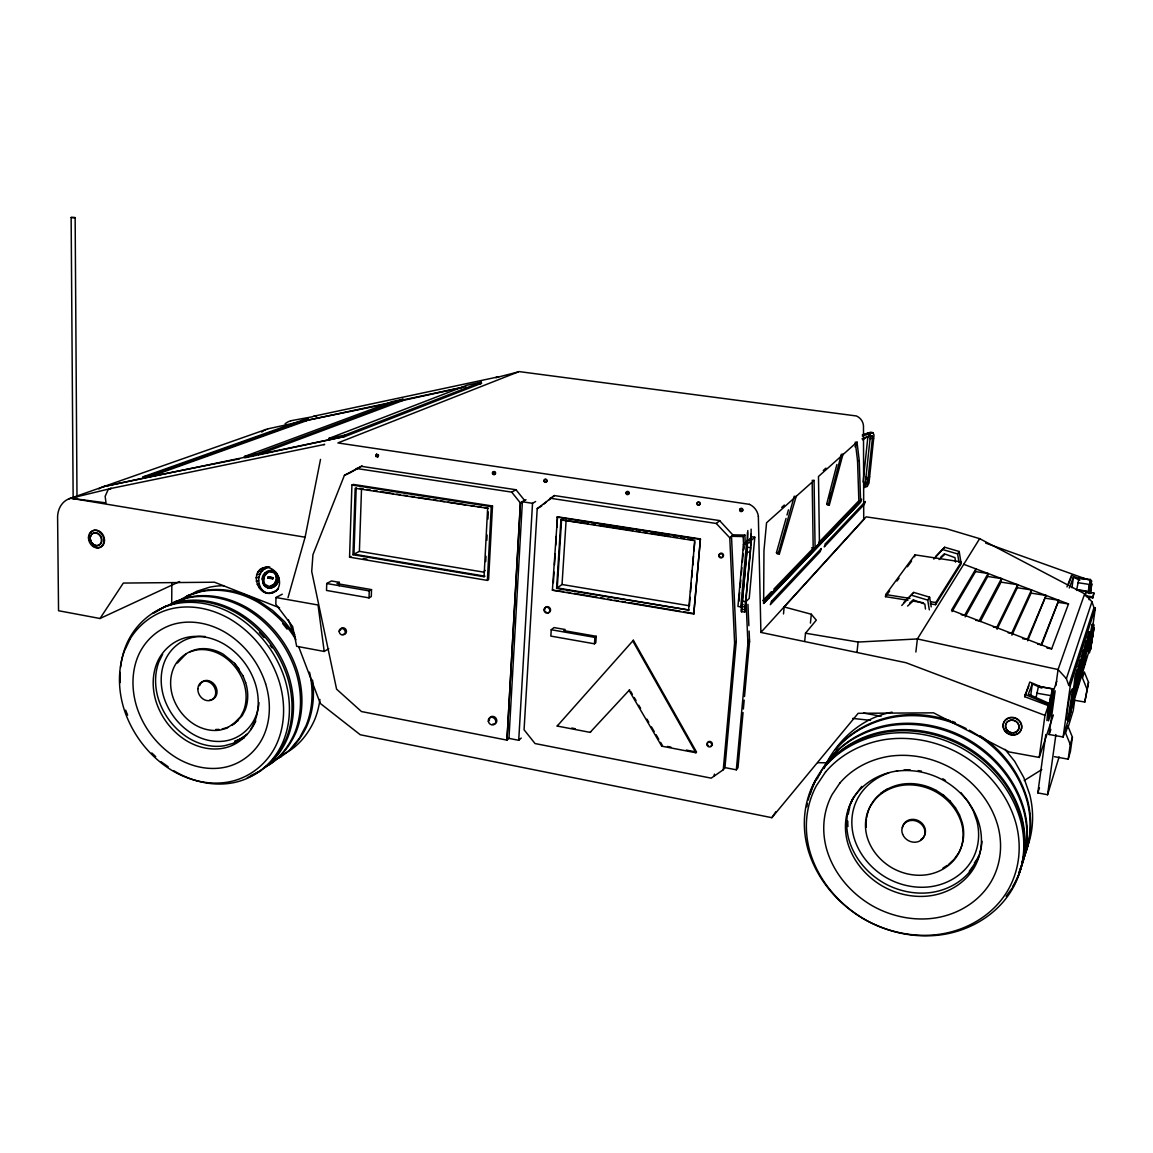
<?xml version="1.0" encoding="UTF-8"?>
<svg xmlns="http://www.w3.org/2000/svg" width="1153" height="1153" viewBox="0 0 1153 1153"><rect width="100%" height="100%" fill="white"/><g stroke="black" fill="none" stroke-linecap="round" stroke-linejoin="round"><path stroke-width="1.5" d="M262.178 578.965L263.749 585.205L267.813 587.756L267.006 587.526C273.333 590.033 279.646 583.346 278.723 577.12L277.916 576.889C276.922 566.728 262.135 569.928 262.178 578.965L262.999 579.21L263.533 576.947L262.711 576.702M750.747 545.989L750.805 534.271M744.852 608.986L751.079 542.832L751.122 529.126M750.329 551.134L750.315 552.186L746.899 552.013L746.913 550.975M763.646 602.025L763.963 550.543L766.558 522.756L814.061 480.426L815.099 548.367L763.646 602.025L763.517 603.408L860.585 502.016L861.608 499.177L764.886 600.021L763.675 603.466L860.585 502.016M171.711 603.091L171.84 583.605M745.861 600.353L745.847 601.563L742.46 601.405L742.474 600.165M747.49 532.427L747.202 547.776L741.739 607.934M747.317 547.358L750.747 547.545L745.126 609.577L744.809 611.955L741.437 611.767L747.317 547.358L747.793 530.539M744.809 611.955L744.91 605.584M741.437 611.767L741.566 605.267M282.298 594.184L275.985 597.513L275.826 604.273L292.66 626.569L296.667 646.3L324.209 651.459L328.735 648.692M339.342 582.351L331.43 580.968L326.731 583.504L326.515 590.437L369.018 597.888L371.28 596.577L371.525 589.615L337.022 583.62L339.342 582.351L339.241 585.796M349.561 557.173L351.924 485.053L353.337 484.419L492.504 505.994L488.598 579.613L487.373 580.406L349.561 557.173L350.973 556.438M356.176 487.834L353.971 554.189L484.937 576.183L484.058 576.745L352.962 554.708L355.167 488.281L488.497 508.415L484.966 507.868M352.962 554.708L359.39 551.35L361.523 488.93M369.018 597.888L369.263 590.927L371.525 589.615M1092.266 626.194L1092.208 624.292L1089.297 638.301L1088.057 651.776M484.058 576.745L487.604 508.905M485.701 561.569L485.989 556.25M486.825 540.31L487.099 534.992M487.935 519.052L488.31 511.961M487.373 580.406L491.264 506.671L492.504 505.994M356.306 468.464L511.701 492.115L520.349 502.924L506.96 740.125L361.451 711.545L336.59 689.177L311.714 571.456L312.939 554.708L344.43 475.295L362.143 465.956M523.231 501.281L520.479 502.939L506.96 740.125L508.949 738.381L522.381 501.771L532.527 503.313L535.612 501.526M508.949 738.381L518.72 740.298L532.527 503.313M554.478 495.588L537.212 508.646L524.067 729.777L535.021 743.541L711.214 778.145L723.262 769.772L724.949 767.61L736.291 641.255L731.506 536.318L743.195 536.549L744.881 535.078L745.27 543.957M552.388 590.177L557.49 516.775L700.419 538.955L693.76 613.987L552.388 590.177L563.529 591.575M553.382 582.669L554.045 571.989M554.492 564.855L555.155 554.175M555.717 545.268L556.265 536.361M556.827 527.454L557.49 516.775M551.235 629.74L550.846 636.096L594.472 643.806L595.813 642.682L596.245 636.297L563.774 630.605L565.157 629.524L554.045 627.578L551.235 629.74L594.919 637.407L596.245 636.297M561.583 519.455L557.259 587.944L689.062 610.067L556.611 588.405L560.934 519.859L588.232 523.592M556.611 588.405L562.03 584.499L566.137 520.017M594.472 643.806L594.919 637.407M688.528 610.557L694.827 540.18M689.422 605.642L690.114 597.34M690.561 591.979L691.296 583.058M691.728 577.696L692.319 570.548M692.766 565.186L693.501 556.25M693.947 550.889L694.683 541.968M693.76 613.987L700.419 538.955M714.197 776.315L714.399 774.124M723.262 769.772L734.605 643.057L729.777 537.802L716.287 523.476L550.039 498.197M747.13 541.103L743.498 544.36L737.949 606.435L740.774 606.91L743.195 604.475M738.914 601.232L739.693 592.411M740.168 587.122L740.803 580.06M741.278 574.77L741.912 567.708M742.388 562.419L743.181 553.584M743.498 550.067L743.815 546.536M740.774 606.91L746.366 544.793L743.498 544.36M747.36 543.654L747.692 540.094L751.079 540.613L750.762 544.187M741.465 610.283L741.754 607.054M749.565 538.941L751.987 536.779L754.797 537.212L749.219 598.393L745.602 602.039M724.949 767.61L736.335 769.815L747.922 643.259L746.034 600.713M743.051 712.554L737.992 767.667L736.335 769.815M743.368 709.009L744.189 700.116M744.507 696.556L749.565 641.457L749.104 631.037M783.492 613.944L784.17 606.939L866.162 516.861L945.907 528.578L979.661 538.667L1084.67 593.824L1091.949 601.765L1094.01 607.674L1068.773 685.401L1070.301 685.66L1095.35 607.876L1094.01 607.674M1048.884 707.365L1049.071 712.813L1050.714 705.91M1035.927 698.17L1038.478 686.338L1053.035 688.946L1050.974 704.267M1093.13 630.965L1093.303 629.163M804.679 641.385L805.5 633.199L816.31 620.141L811.323 614.246L784.17 606.939M810.429 623.081L811.323 614.246M863.093 482.084L867.849 437.117M869.794 436.367L870.097 433.571L867.431 433.225M863.611 483.957L865.442 481.94L870.356 436.151L869.895 435.142L868.512 435.575L870.962 435.993M862.372 434.796L870.746 432.188L872.98 432.678L874.017 435.085L868.973 483.078L867.258 486.393L863.856 487.633L864.188 485.082L866.84 484.13L867.647 482.473L872.59 436.641L869.895 435.142M857.025 651.964L858.091 642.048L917.384 638.949L1058.065 669.533L1066.381 678.656L1068.773 685.401M1072.621 697.752L1075.014 676.624L1077.219 669.749L1071.627 706.097L1072.304 701.874M907.93 600.266L885.504 596.678L885.735 594.559L914.949 554.852L961.357 561.915L961.126 563.889L935.544 604.691L930.37 603.855M914.718 556.813L914.949 554.852M915.871 652.007L917.384 638.949L979.661 538.667M935.544 604.691L935.804 602.558L961.357 561.915M1093.231 631.556L1093.75 624.537L1090.839 638.546M952.047 611.566L975.568 571.585L975.899 568.89L951.499 610.196L1051.651 648.822L1068.5 603.956L963.749 564.293M965.133 616.898L987.703 576.457L988.078 573.502L975.568 571.585M1072.881 697.882C1076.787 660.035 1063.138 746.654 1070.243 713.793M980.338 621.539L1001.035 582.135L1001.481 578.575L987.703 576.457M997.042 629.279L1017.292 587.742L1017.695 584.715L1001.035 582.135M1011.916 635.188L1031.085 593.118L1031.503 589.947L1017.292 587.742M1046.924 720.596L1048.336 705.622L1024.657 696.686L1029.788 682.043L1042.874 687.606M1030.768 695.216L1032.281 683.916L1041.563 688.053M1027.654 640.809L1046.059 595.452L1031.085 593.118M1041.49 645.392L1058.785 600.281L1045.685 598.234M298.627 646.574L320.332 703.474L360.255 734.749L771.861 817.693L858.163 713.303L933.57 712.842L1009.149 751.943L1039.213 757.435L1044.949 715.393L1048.336 705.622M1059.088 756.93L1047.573 794.734L1037.815 792.904L1045.8 734.533M1050.369 703.95L1048.452 720.856L1050.758 714.01L1054.332 692.477L1049.014 717.613L1050.369 703.95L1028.346 694.12L1032.281 683.916M1049.389 708.418L1050.282 708.576L1051.594 703.416L1050.714 703.272L1049.677 706.256L1050.57 706.414M1051.594 703.416L1050.282 708.576M1089.426 649.716L1063.138 736.998L1049.129 734.504L1055.139 690.791M1055.86 685.559L1058.065 669.533L1084.67 593.824M1071.959 587.742L1073.385 577.322L1079.914 580.118M1047.573 794.734L1055.903 734.519M1090.594 641.126L1089.787 649.543L1090.666 646.473M1092.467 635.952L1092.842 633.285M1063.138 736.998L1070.301 685.66M1089.527 593.391L1089.037 591.547L1088.403 593.406M1074.697 700.145L1073.241 710.522L1067.995 727.716M1090.046 591.691L1091.56 580.997L985.671 543.092M1090.306 592.354L1091.79 583.721L1090.421 593.435M1054.433 756.671L1068.197 759.164L1070.258 744.521L1072.405 737.199L1067.822 725.914L1065.631 733.121L1070.258 744.521M1072.405 737.199L1070.373 751.698L1068.197 759.164M1081.99 672.617L1086.501 640.664L1084.512 646.876L1079.972 679.16L1081.99 672.617L1079.496 672.199M1086.875 596.894L1092.871 597.816L1093.866 592.959L1086.025 591.748L1085.117 595.697L1093.001 596.923M1092.885 625.315L1095.35 607.876M1074.351 700.231L1084.786 702.033L1088.518 682.345L1084.324 671.968L1082.48 678.022L1086.717 688.5M1088.518 682.345L1084.786 702.033M1049.561 703.373L1052.372 688.716M1092.41 637.306L1092.77 634.914M1076.599 590.437L1079.035 577.783L1090.522 579.527L1089.167 592.455M1088.129 592.21L1089.398 584.441L1077.868 582.683M1049.331 703.906L1050.714 695.59L1036.763 693.184M277.628 589.039L278.507 588.664C262.163 604.965 249.264 573.589 268.101 567.305C248.313 566.166 256.052 598.681 273.016 592.7C286.881 586.603 276.345 563.125 262.538 568.155M1091.041 645.464L1091.646 642.106M1091.098 644.239L1091.574 641.63M1070.474 712.568L1070.935 710.118M1070.315 711.934L1070.82 709.369M288.005 597.658L305.098 537.212L320.52 459.384M271.171 586.185L274.126 584.124L276.129 580.752L276.461 576.904L275.207 573.69L276.72 578.878L274.328 584.182L269.413 586.488L264.671 584.384L265.954 585.522M264.873 584.441L263.23 581.112L264.383 575.477L268.721 571.917L273.924 572.551L272.367 571.874M263.749 582.885L263.763 577.336L267.049 572.695M1089.066 599.69L1089.744 596.562M1090.479 648.361C1087.077 665.353 1091.531 629.61 1093.361 627.981M1090.522 579.527L1088.273 591.965L1089.96 587.093L1090.421 580.218M1085.247 594.804L1086.112 591.057L1076.311 589.543M269.816 588.088L269.009 587.857C274.486 587.785 278.55 582.135 277.916 576.889M836.891 464.486L826.759 503.818L827.465 505.072L829.31 505.043L828.618 503.789L841.344 454.181M1092.871 597.816L1093.866 592.959M267.741 577.941L268.044 576.774L272.612 577.653L272.713 578.936L267.741 577.941L268.447 576.904L273.016 577.783M272.612 577.653L272.713 578.936M1069.869 714.01L1069.22 716.128L1072.838 692.78M829.31 505.043L843.16 453.576M829.31 498.211L830.708 493.066M786.058 518.418L776.459 552.633L777.324 553.944L779.37 553.93L778.506 552.618L794.273 496.15M787.009 515.002L788.45 509.871M1050.441 702.725L1052.012 697.234L1052.242 689.58M779.37 553.93L796.377 495.732M1037.815 792.904L1039.444 787.758M1049.129 734.504L1050.815 729.402M1066.381 678.656L1091.949 601.765M1039.213 757.435L1053.381 715.004M1089.138 593.521L1089.772 591.662M1052.718 693.011L1056.782 681.293M1090.45 584.196L1091.56 580.997M768.907 598.003L770.103 594.588M1069.278 588.001L1073.385 577.322M1066.972 586.92L1071.468 575.419L1079.28 578.619L1079.035 577.783M1024.657 696.686L1028.88 685.848M1068.644 583.908L1071.209 577.307M1058.785 600.281L1041.145 644.772L1037.599 644.181M1046.059 595.452L1027.366 639.454L1022.509 638.661M854.978 446.802L857.01 442.089L859.273 460.739L860.57 500.834L816.18 547.228M1031.503 589.947L1011.628 633.386L1008.212 632.824M162.616 654.212L158.768 662.182A57.549 47.489 58.9 0 0 158.581 699.597C163.812 715.566 174.651 729.575 189.034 738.324A60.85 50.242 58.9 0 0 224.532 745.717L232.877 743.426L240.473 739.52L247.088 734.101M1017.695 584.715L996.668 627.621L993.396 627.088M250.532 729.907L254.626 721.965A57.852 47.72 58.8 0 0 255.361 683.801C250.086 667.342 238.873 652.901 223.97 644.051A61.08 50.357 58.8 0 0 187.78 637.205C173.411 640.059 161.42 650.782 156.39 664.459A57.809 47.648 58.9 0 0 156.203 702.018C161.463 718.045 172.359 732.112 186.8 740.918A61.123 50.415 58.9 0 0 222.443 748.369C237.489 745.89 249.697 734.634 255.793 721M1001.481 578.575L979.156 620.862L975.842 620.328M988.078 573.502L964.657 615.27L961.285 614.722M929.332 609.865L927.718 600.093L929.606 597.168L913.752 592.426L903.779 602.572M958.965 562.304L957.624 553.916L959.195 551.48L944.653 547.243L935.472 556.64M305.098 537.212L70.751 498.226L106.004 502.881L105.154 496.266L108.065 489.823A14.441 8.763 76.8 0 1 111.308 488.396L70.751 498.226A24.53 19.961 65.2 0 0 57.592 516.53L58.544 610.73L100.008 618.498L123.313 583.072L214.458 582.207L279.574 607.79M771.861 817.693L775.854 811.712M901.761 605.498L913.752 592.426M933.786 559.09L944.653 547.243M974.357 862.948L977.47 858.639A66.586 59.307 29.5 0 0 979.156 855.526M969.284 871.236L975.553 862.603M885.504 596.678L889.669 590.985M896.976 581.011L899.066 578.172M907.411 566.772L911.591 561.079M1006.137 896.285L1012.334 887.925M177.447 663.004L185.936 654.01M270.422 762.839L279.314 751.972L286.016 739.203A93.09 76.847 58.8 0 0 287.515 677.503C279.026 650.796 260.823 627.376 236.61 613.122A98.264 81.027 58.7 0 0 178.081 602.428L164.72 606.651L152.7 613.468M290.614 748.946L299.391 738.251L306.021 725.698A91.217 75.781 58.8 0 0 309.523 672.127M376.498 454.441L376.238 456.098L377.982 456.876M377.766 456.905L378.04 455.248L376.599 454.383M695.908 752.75L696.513 752.044L633.372 640.261L632.709 640.852L695.908 752.75L661.764 746.178L629.019 690.373M590.797 731.708L590.105 732.371L557.187 726.044L633.372 640.261M661.764 746.178L662.384 745.472L660.568 742.373M1044.949 715.393L905.912 662.701L760.894 632.42L863.727 519.455L863.482 425.601A11.53 11.199 42.9 0 0 856.448 415.974L519.066 371.583L337.887 442.939L749.493 504.351M747.85 641.717L749.493 639.915M747.922 643.259L749.565 641.457M590.105 732.371L629.682 689.725M734.605 643.057L736.291 641.255M818.789 542.486L858.855 500.777L857.544 460.696L855.267 442.046M762.796 600.641L771.4 591.705M773.85 589.14L813.196 548.295L812.173 482.156M836.084 748.787C851.217 730.858 872.965 719.631 895.967 715.84A111.582 99.562 29.4 0 1 950.346 720.755M835.392 749.868C850.539 731.91 872.331 720.668 895.362 716.892A111.755 99.706 29.4 0 1 966.156 728.566M829.641 758.861C844.962 740.702 867.013 729.359 890.332 725.583A113.282 100.815 29.7 0 1 965.22 739.174C993.324 754.595 1015.735 780.711 1024.008 811.957A107.359 95.613 29.4 0 1 1018.834 872.374M825.404 765.462C840.868 747.144 863.121 735.744 886.628 731.953A114.392 101.637 29.9 0 1 962.207 745.775C990.6 761.369 1013.228 787.73 1021.601 819.293A108.425 96.391 29.6 0 1 1013.199 886.426M824.092 767.509C839.586 749.162 861.911 737.733 885.475 733.942A114.738 101.882 29.9 0 1 961.285 747.836C989.75 763.473 1012.449 789.92 1020.837 821.57A108.742 96.636 29.7 0 1 1011.556 890.39C995.918 916.145 967.54 932.013 937.922 935.227A114.839 102.141 29.9 0 1 864.505 919.417C837.611 903.909 816.194 878.658 807.72 848.565A108.512 96.448 30.1 0 1 814.638 781.662C828.935 754.12 856.722 735.355 887.262 730.872A114.205 101.493 29.8 0 1 962.726 744.651C991.061 760.202 1013.66 786.533 1022.005 818.039A108.238 96.261 29.6 0 1 1012.752 886.571M861.781 786.389L853.306 797.602A66.96 59.567 30 0 0 848.767 839.125C853.984 857.861 867.344 873.585 884.106 883.169A70.823 63.026 29.8 0 0 929.707 892.667C947.925 890.52 965.335 880.575 974.818 864.606A67.047 59.639 29.7 0 0 981.996 841.272M936.207 790.439A50.963 45.342 29.8 0 0 902.813 784.069C889.785 785.899 877.491 793.336 870.991 804.967A48.224 42.92 29.9 0 0 866.624 817.895M948.314 864.721L954.007 859.403L958.489 853.162A48.267 42.949 29.7 0 0 962.308 822.824L959.584 815.041L955.448 807.705M940.805 557.115L944.336 553.829M939.147 559.551L945.071 554.074L954.972 557.634L955.534 562.116M909.587 603.134L913.435 599.589M907.598 606.074L914.041 600.151L924.85 604.129L925.47 609.015M557.187 726.044L557.922 725.381M261.572 589.774L263.922 591.72M749.969 541.55L754.797 537.212M862.934 439.97L866.768 436.526M857.01 442.089L818.486 476.477L819.452 543.827M823.271 470.496L825.937 468.118M518.72 740.298L521.257 738.05M781.691 507.406L784.328 505.057M729.777 537.802L733.222 534.848L744.881 535.078M543.957 504.034L546.508 501.915M549.059 499.782L554.175 495.531L719.573 520.579L732.962 535.064M231.969 725.468L240.617 716.647L243.542 710.925A41.537 34.302 58.8 0 0 244.032 683.57C240.242 671.781 232.229 661.447 221.563 655.106A43.872 36.204 58.8 0 0 195.606 650.148L189.625 651.949M233.569 724.459L242.26 715.624L245.171 709.917A41.479 34.259 58.8 0 0 245.661 682.605M238.354 720.524L226.492 728.321L220.482 729.993A43.9 36.247 58.9 0 1 194.814 724.718C184.394 718.405 176.539 708.259 172.763 696.7A41.522 34.259 58.9 0 1 172.964 669.648C176.813 659.098 186.498 651.604 197.307 649.225A43.8 36.175 58.8 0 1 223.206 654.198L234.607 663.364L242.923 675.73M246.728 734.792L235.169 741.941M716.287 523.476L719.789 520.637M376.772 454.268C372.707 459.384 382.839 454.758 376.282 454.469M880.82 793.307L887.378 788.983M484.361 570.98L485.24 570.432M1066.914 720.048C1066.64 712.006 1069.436 693.746 1072.031 689.148M942.967 868.065L946.988 865.528M1024.253 780.509L1041.808 769.555M275.913 590.941L269.816 593.103M537.212 508.646L541.708 505.98M351.002 472.24L361.321 466.316L516.011 489.751L524.615 500.474M520.349 502.924L526.013 499.696M154.315 612.69L166.32 605.887L179.681 601.65A98.12 80.955 58.7 0 1 238.138 612.329C262.322 626.555 280.496 649.932 288.971 676.624A92.961 76.775 58.8 0 1 287.472 738.223C280.049 756.195 265.276 770.42 247.318 777.684M169.664 604.662L175.732 601.362L189.006 597.153A97.284 80.479 58.8 0 1 247.059 607.689C271.041 621.77 289.086 644.945 297.46 671.406A92.168 76.329 58.8 0 1 295.903 732.53C289.547 746.769 279.314 759.957 265.089 766.875M175.17 602.644L188.573 595.193L201.746 591.013A96.131 79.831 58.8 0 1 259.238 601.347L272.555 610.398L284.56 621.597L294.851 634.597M184.797 598.003L196.587 591.345L209.673 587.18A95.425 79.427 58.8 0 1 223.682 585.681M511.701 492.115L515.967 489.78M244.335 737.718L234.664 741.12M282.644 754.509C297.373 747.807 308.096 734.475 314.582 719.919A90.41 75.32 58.8 0 0 319.914 699.439M276.835 758.789L281.375 756.498M275.423 759.769C289.979 752.578 300.962 739.505 307.404 724.761A91.087 75.709 58.8 0 0 312.521 680.025M263.648 767.869C277.887 760.937 288.135 747.735 294.476 733.495A92.298 76.401 58.8 0 0 296.033 672.285C287.63 645.795 269.571 622.577 245.56 608.467A97.414 80.551 58.7 0 0 187.435 597.917L174.146 602.125M250.331 775.897L261.111 770.478M100.008 618.498L179.609 581.559M73.158 498.672L71.14 217.47L75.147 217.658L76.992 496.857M71.14 217.47L75.118 217.6M344.43 475.295L350.31 472.744M888.848 772.928C876.006 777.223 864.707 785.942 858.019 797.818A62.68 55.791 29.9 0 0 853.739 836.718C858.625 854.287 871.135 869.016 886.859 877.981A66.283 59.019 29.8 0 0 929.563 886.83C946.627 884.798 962.914 875.473 971.777 860.513A62.752 55.848 29.7 0 0 976.85 820.965L973.276 810.847L967.886 801.277L960.853 792.558M258.921 587.526L259.814 587.165M335.71 437.275L329.052 439.855L328.706 438.529L344.877 435.085L481.219 382.133L481.507 383.272L345.223 436.411L258.272 454.931M328.706 438.529L466.994 385.246L481.219 382.133M258.229 454.671L403.291 400.365L403.017 399.241L392.64 401.518L244.465 456.502L244.825 457.799L256.542 455.305L256.197 453.994L403.017 399.241M868.195 477.385L869.636 476.866M158.725 472.672L182.462 464.198M190.951 461.171L211.302 453.893M219.776 450.866L241.827 442.997M252.003 439.365L277.441 430.285M284.229 427.864L302.893 421.205L267.611 428.916M143.462 478.12L143.102 476.852L302.605 420.11L308.428 418.842L308.716 419.923L150.005 476.722L103.957 486.537A23.853 19.587 65.3 0 0 98.884 488.958M143.102 476.852L149.645 475.454L308.428 418.842M68.935 498.845L266.012 429.464M872.317 439.091L873.643 438.673M187.031 595.928L200.204 591.748A96.275 79.903 58.8 0 1 257.782 602.111C273.16 611.465 286.809 624.104 295.917 639.742M870.097 438.616L871.423 438.198M862.012 438.817L872.115 435.632M862.314 436.007L872.98 432.678M257.205 584.499L258.805 584.052M222.111 728.984L228.135 727.284M518 372.001L495.848 377.68A12.424 5.044 77.6 0 1 497.793 377.146L498.514 377.406M892.105 712.15C863.251 717.44 839.442 738.079 826.139 763.718A105.701 94.387 29.6 0 0 823.919 768.172M897.553 770.925C878.975 773.447 861.233 783.781 852.038 800.456A67.278 59.812 30 0 0 847.484 842.151C852.73 860.974 866.148 876.77 882.982 886.398A71.14 63.285 29.9 0 0 928.77 895.967C947.074 893.82 964.557 883.847 974.083 867.82A67.364 59.87 29.8 0 0 979.546 825.389C974.328 805.961 960.42 789.704 942.967 780.033A71.111 63.184 29.9 0 0 896.27 771.198M256.211 581.184L258.575 580.651M304.349 420.888L385.909 404.069M398.102 401.489L462.094 387.523M478.351 383.963L481.507 383.272L474.503 384.756M314.12 416.132L497.102 377.103M244.465 456.502L256.197 453.994M304.637 420.831L465.754 386.615M103.957 486.537L345.223 436.411L344.877 435.085M110.155 488.627L324.656 444.424L323.662 444.626M239.55 458.851L150.005 476.722L149.645 475.454M255.995 577.826L259.166 577.221M290.887 420.73L312.622 416.737A11.919 5.952 76.9 0 1 314.928 416.132L316.585 416.781M256.586 574.641L260.535 573.949M257.941 571.845L262.581 571.095M259.973 569.64L265.161 568.833M265.464 567.507L269.773 566.858M273.074 570.62L273.881 570.865L269.009 570.576M826.759 503.818L828.618 503.789M776.459 552.633L778.506 552.618M817.664 762.681L826.615 762.839M857.544 460.696L859.273 460.739M812.144 480.369L814.061 480.426M858.855 500.777L860.57 500.834M741.883 606.68L745.27 606.867M741.739 609.389L745.126 609.577M747.663 542.645L751.079 542.832M852.73 718.405L870.515 720.366M1081.038 578.835L1084.296 579.325M811.568 547.834L815.099 548.367M1078.242 590.278L1086.112 591.057M1087.827 592.7L1090.954 593.175M1088.475 596.822L1092.972 597.513M351.924 485.053L491.264 506.671M556.942 517.106L699.972 539.316M591.777 524.154L595.337 524.701M598.897 525.249L632.651 530.51M636.197 531.057L639.756 531.605M643.302 532.167L646.862 532.715M650.407 533.262L669.951 536.304M673.511 536.851L677.056 537.413M680.616 537.961L684.161 538.523M687.721 539.071L693.054 539.892M359.707 488.382L363.238 488.93M366.769 489.477L370.286 490.025M373.817 490.573L377.348 491.12M380.879 491.668L393.231 493.599M396.762 494.147L400.278 494.695M403.809 495.242L407.34 495.79M410.872 496.338L414.403 496.885M417.919 497.433L430.271 499.364M433.802 499.912L437.333 500.46M440.864 501.007L444.395 501.555M447.912 502.103L465.553 504.855M470.856 505.677L474.373 506.225M477.904 506.772L481.435 507.32M560.934 519.859L694.293 540.613M1058.497 602.385L1068.5 603.956M885.735 594.559L909.904 598.421M930.615 601.722L935.804 602.558M913.118 601.102L923.467 602.76M1047.025 648.058L1051.651 648.822M562.03 584.499L689.523 605.815M359.39 551.35L484.419 572.263M567.06 592.181L570.591 592.772M574.122 593.363L597.081 597.225M600.612 597.816L604.143 598.421M607.674 599.012L611.205 599.603M614.736 600.194L618.267 600.799M621.798 601.39L625.33 601.981M628.861 602.572L680.083 611.205M683.614 611.796L694.207 613.583M363.325 558.513L366.856 559.104M805.5 633.199L858.091 642.048M1053.035 688.946L1038.478 686.338M326.731 583.504L369.263 590.927M275.985 597.513L318.041 605.008L324.209 651.459M863.554 713.073L881.079 716.244M571.758 728.033L575.217 728.71M667.501 746.452L670.916 747.115M686.28 750.07L694.812 751.713M870.356 436.151L872.59 436.641M865.442 481.94L867.647 482.473M864.635 483.597L866.84 484.13M865.053 485.874L867.258 486.393M265.204 586.618L266.026 586.848L262.999 581.472M273.088 586.733L273.895 586.963M263.749 585.205L264.556 585.436M271.085 587.583L271.892 587.814M262.711 583.375L263.533 583.605M274.89 585.364L275.697 585.58M276.36 583.548L277.167 583.778M277.397 581.443L278.19 581.674M263.749 574.598L264.57 574.843M277.931 579.166L278.738 579.397M943.01 549.65L957.624 553.916M265.219 572.81L266.026 573.041M267.006 571.427L267.813 571.672M271.07 570.303L271.877 570.548M911.778 595.308L927.718 600.093M263.994 591.965L266.747 592.858M1024.959 694.38L1049.979 705.074M980.209 735.801C1003.341 750.603 1020.434 774.297 1027.698 800.759A105.745 94.431 29.1 0 1 1023.95 857.241M969.298 730.195C997.042 745.371 1019.166 771.141 1027.309 801.955A105.917 94.56 29.2 0 1 1022.178 861.651M942.794 778.751L945.546 780.523M936.222 790.41L943.572 795.224M160.916 761.629L168.136 766.731M273.722 572.493L275.207 573.69M943.586 795.195L950.043 801.047M259.396 632.565L264.051 637.595M151.821 752.938L155.713 756.656M1004.984 749.349L1014.698 761.355L1023.763 777.497L1029.744 794.576A104.851 93.768 28.9 0 1 1024.642 853.724M950.058 801.018L955.433 807.734M282.672 623.557L287.097 629.134M270.148 645.291L272.166 647.856M234.563 663.393L239.204 669.259M630.59 691.281L632.406 694.38M634.222 697.464L636.038 700.563M638.762 705.218L640.578 708.317M646.948 719.155L648.764 722.254M651.488 726.894L654.212 731.535M656.028 734.634L658.752 739.275M865.989 476.866L867.777 481.262M125.634 710.133L127.637 715.148M242.966 675.716L245.632 682.619M265.637 683.902C258.776 662.413 244.148 643.576 224.705 632.06A79.37 65.332 58.7 0 0 177.591 623.269C158.955 627.03 143.491 641.039 137.034 658.795A75.118 61.815 58.9 0 0 136.933 707.466C143.765 728.22 157.86 746.438 176.524 757.867A79.442 65.433 58.9 0 0 222.688 767.682C241.481 764.598 257.566 751.194 264.599 733.582A75.176 61.945 58.8 0 0 265.637 683.902M288.409 619.795L295.442 638.2M929.606 597.168L931.206 606.896M959.195 551.48L960.795 561.511M747.937 604.374L748.874 625.704M743.195 536.549L743.757 549.03M758.357 516.515L760.894 632.42M285.079 423.843A20.019 17.281 66.5 0 1 290.902 420.773M749.479 504.38A14.528 13.677 48.3 0 1 758.386 516.515M261.702 432.101A20.495 17.583 66.3 0 1 267.64 428.974M952.003 721.317A111.582 99.562 29.4 0 1 955.304 722.527M1019.958 869.492A107.186 95.483 29.4 0 0 1024.426 810.718C1016.168 779.529 993.785 753.457 965.724 738.079A113.095 100.671 29.6 0 0 890.952 724.516C861.622 728.97 834.397 746.438 820.273 772.856A107.128 95.44 29.9 0 0 817.347 778.895M806.841 806.769A108.195 96.218 30.1 0 1 807.446 803.425M808.181 800.096A108.195 96.218 30.1 0 1 815.978 779.572M819.48 774.715A106.955 95.31 29.8 0 1 820.994 771.732M823.948 768.575A105.528 94.258 29.5 0 1 826.845 762.623M827.609 762.868A104.635 93.595 29.4 0 1 830.477 756.959M810.256 794.028A108.007 96.088 30 0 1 816.713 778.434M866.307 827.162A48.224 42.92 29.9 0 1 866.422 819.408M847.959 826.485A66.788 59.452 29.9 0 1 847.786 821.109M848.32 814.032A66.788 59.452 29.9 0 1 849.761 807.129M850.799 803.785A66.788 59.452 29.9 0 1 852.773 798.914M903.952 770.045A66.254 58.933 29.8 0 1 910.25 769.916M918.22 770.593A66.254 58.933 29.8 0 1 921.391 771.112M978.724 856.218A66.874 59.509 29.7 0 1 976.432 861.046M902.453 827.58A11.876 10.564 29.8 0 1 919.863 821.527A11.876 10.564 29.8 0 1 920.757 839.643M493.109 472.096A1.47 1.326 62.3 0 1 495.329 472.226A1.47 1.326 62.3 0 1 494.637 474.387A1.47 1.326 62.3 0 1 492.893 472.788M90.049 533.407A9.094 7.422 64.5 0 1 100.642 532.037A9.094 7.422 64.5 0 1 103.525 544.418A9.094 7.422 64.5 0 1 92.932 545.773M89.3 539.863A9.094 7.422 64.5 0 1 89.285 535.367M92.182 533.94A6.659 5.434 64.5 0 1 99.461 534.473A6.659 5.434 64.5 0 1 101.378 542.717A6.659 5.434 64.5 0 1 94.777 545.038M93.407 544.158A6.659 5.434 64.5 0 1 92.226 542.948M91.318 541.463A6.659 5.434 64.5 0 1 90.741 539.835M90.727 536.534A6.659 5.434 64.5 0 1 91.289 535.093M1006.857 732.659A9.44 8.59 23.1 0 1 1008.097 718.088A9.44 8.59 23.1 0 1 1021.774 726.203A9.44 8.59 23.1 0 1 1008.976 733.913M1011.512 732.659A6.918 6.284 23.1 0 1 1006.555 722.628A6.918 6.284 23.1 0 1 1018.07 723.277A6.918 6.284 23.1 0 1 1013.285 732.746M173.916 770.809A98.625 81.33 58.9 0 0 231.119 783.118C254.482 779.385 274.558 762.825 283.393 740.975A93.335 76.992 58.8 0 0 284.863 679.131C276.345 652.353 258.099 628.875 233.843 614.563A98.524 81.171 58.7 0 0 175.184 603.826C152.066 608.625 132.926 626.093 124.971 648.188A93.234 76.804 58.9 0 0 120.575 667.342M120.157 682.605A93.234 76.804 58.9 0 1 120.157 672.386M258.993 702.638A53.932 44.549 58.8 0 1 255.836 716.186C250.806 728.869 239.305 738.569 225.801 740.86A56.987 47.071 58.9 0 1 192.537 733.957C179.046 725.77 168.886 712.64 163.985 697.666A53.888 44.491 58.9 0 1 164.187 662.615C168.915 649.86 180.113 639.857 193.531 637.205A56.944 47.014 58.8 0 1 205.234 636.542M218.955 729.373A43.828 36.204 58.9 0 1 215.741 729.46M199.599 685.66A10.204 8.431 58.9 0 1 209.327 680.875A10.204 8.431 58.9 0 1 217.038 691.483A10.204 8.431 58.9 0 1 209.947 699.943M707.466 743.368A2.565 2.292 41.8 0 1 709.686 741.422A2.565 2.292 41.8 0 1 712.266 743.469A2.565 2.292 41.8 0 1 710.94 746.121M708.504 745.66A2.565 2.292 41.8 0 1 708.028 745.184M544.764 609.937A3.128 2.81 53.8 0 1 547.055 606.651A3.128 2.81 53.8 0 1 550.5 609.375A3.128 2.81 53.8 0 1 548.208 612.661M546.018 611.984A3.128 2.81 53.8 0 1 545.441 611.407M719.342 554.939A2.176 2.032 47.8 0 1 721.605 553.181A2.176 2.032 47.8 0 1 723.522 555.602A2.176 2.032 47.8 0 1 721.245 557.36M720.221 556.913A2.176 2.032 47.8 0 1 719.818 556.51M489.362 720.524A4.064 3.545 51.5 0 1 492.59 716.359A4.064 3.545 51.5 0 1 496.799 720.639A4.064 3.545 51.5 0 1 492.835 724.055M340.351 630.475A3.387 2.911 58.4 0 1 343.493 627.808A3.387 2.911 58.4 0 1 346.448 631.585A3.387 2.911 58.4 0 1 343.291 634.236M1090.536 648.087L1090.565 649.672L1094.053 627.65L1090.536 648.087M1070.027 713.621L1070.07 716.272L1073.688 692.924L1070.027 713.621M1078.286 666.376L1073.616 699.655L1075.778 692.665L1080.404 659.732L1078.286 666.376M1081.456 656.461L1076.844 689.235L1078.934 682.475L1083.503 650.033L1081.456 656.461M1087.466 637.609L1082.984 669.403L1084.944 663.076L1089.383 631.585L1087.466 637.609M771.516 601.261L770.305 604.705L820.215 551.61L821.34 548.482L771.516 601.261M825.389 543.812L824.265 546.897L864.289 504.38L865.326 501.541L825.389 543.812M130.174 638.848L124.265 651.359A90.395 74.397 58.9 0 0 124.25 709.801C132.48 734.692 149.371 756.541 171.739 770.29A95.613 78.779 58.9 0 0 227.184 782.21C249.826 778.592 269.254 762.522 277.787 741.35A90.496 74.57 58.8 0 0 279.17 681.437C270.897 655.495 253.228 632.738 229.721 618.873A95.512 78.62 58.7 0 0 172.921 608.409C155.208 612.243 139.614 623.398 130.174 638.848M825.548 772.034L816.367 785.755A105.254 93.494 30.2 0 0 809.637 850.64C817.866 879.854 838.649 904.356 864.736 919.417A111.38 99.014 29.9 0 0 935.977 934.737C964.672 931.624 992.2 916.246 1007.333 891.255A105.471 93.667 29.8 0 0 1016.283 824.568C1008.14 793.898 986.146 768.258 958.561 753.082A111.293 98.754 30 0 0 885.086 739.563C862.242 743.195 840.595 754.249 825.548 772.034M839.86 783.074L832.178 794.446A87.469 77.698 30.2 0 0 826.442 848.493C833.273 872.864 850.626 893.301 872.403 905.826A92.528 82.238 30 0 0 931.754 918.437C955.563 915.77 978.364 902.914 990.845 882.117A87.614 77.813 29.8 0 0 998.123 826.831C991.349 801.465 973.161 780.235 950.36 767.639A92.471 82.065 30 0 0 889.467 756.253C870.457 759.222 852.427 768.33 839.86 783.074M874.608 799.951L870.299 806.235A48.296 42.978 29.9 0 0 866.926 836.271C870.688 849.847 880.373 861.219 892.523 868.137A51.078 45.457 29.8 0 0 925.499 874.925C938.643 873.325 951.153 866.105 957.941 854.56A48.354 43.007 29.7 0 0 961.775 824.15C958.028 810.271 948.083 798.654 935.616 791.707A51.049 45.399 29.8 0 0 902.179 785.308C891.644 786.879 881.641 791.866 874.608 799.951M902.626 834.239A11.89 10.579 29.9 0 0 922.458 838.952A11.89 10.579 29.9 0 0 915.151 820.734A11.89 10.579 29.9 0 0 902.626 834.239M492.446 473.004A1.47 1.326 62.3 0 0 494.406 474.546A1.47 1.326 62.3 0 0 494.551 472.081A1.47 1.326 62.3 0 0 492.446 473.004M544.331 480.455A1.484 1.34 60.6 0 0 546.32 481.997A1.484 1.34 60.6 0 0 546.479 479.518A1.484 1.34 60.6 0 0 544.331 480.455M543.913 480.686A1.484 1.355 60.6 0 0 545.917 482.228A1.484 1.355 60.6 0 0 546.061 479.749A1.484 1.355 60.6 0 0 543.913 480.686M626.353 492.677A1.499 1.384 57 0 0 628.385 494.248A1.499 1.384 57 0 0 628.572 491.74A1.499 1.384 57 0 0 626.353 492.677M625.978 492.922A1.499 1.384 57 0 0 628.01 494.493A1.499 1.384 57 0 0 628.198 491.971A1.499 1.384 57 0 0 625.978 492.922M697.291 503.241A1.513 1.427 52.5 0 0 699.367 504.841A1.513 1.427 52.5 0 0 699.568 502.304A1.513 1.427 52.5 0 0 697.291 503.241M696.945 503.501A1.513 1.427 52.5 0 0 699.021 505.1A1.513 1.427 52.5 0 0 699.237 502.549A1.513 1.427 52.5 0 0 696.945 503.501M739.967 510.001A1.528 1.441 49 0 0 742.373 511.024A1.528 1.441 49 0 0 741.927 508.459A1.528 1.441 49 0 0 739.967 510.001M739.649 510.246A1.528 1.441 49 0 0 742.056 511.283A1.528 1.441 49 0 0 741.624 508.718A1.528 1.441 49 0 0 739.649 510.246M88.464 537.759A9.094 7.422 64.5 0 0 100.124 547.358A9.094 7.422 64.5 0 0 100.095 532.268A9.094 7.422 64.5 0 0 88.464 537.759M90.121 538.307A6.659 5.434 64.5 0 0 98.654 545.311A6.659 5.434 64.5 0 0 98.625 534.271A6.659 5.434 64.5 0 0 90.121 538.307M1004.998 731.261A9.455 8.604 23.1 0 0 1020.996 730.195A9.455 8.604 23.1 0 0 1011.066 717.656A9.455 8.604 23.1 0 0 1004.998 731.261M1006.872 730.195A6.918 6.298 23.1 0 0 1018.575 729.417A6.918 6.298 23.1 0 0 1011.296 720.236A6.918 6.298 23.1 0 0 1006.872 730.195M197.855 688.773A10.218 8.431 58.9 0 0 210.84 700.275A10.218 8.431 58.9 0 0 211.676 683.758A10.218 8.431 58.9 0 0 197.855 688.773M543.985 609.692A3.128 2.81 53.8 0 0 548.194 613.036A3.128 2.81 53.8 0 0 548.525 607.862A3.128 2.81 53.8 0 0 543.985 609.692M706.919 744.694A2.565 2.292 41.8 0 0 710.897 746.539A2.565 2.292 41.8 0 0 710.162 742.359A2.565 2.292 41.8 0 0 706.919 744.694M718.78 555.991A2.176 2.032 47.8 0 0 722.196 557.49A2.176 2.032 47.8 0 0 721.562 553.844A2.176 2.032 47.8 0 0 718.78 555.991M339.141 631.181A3.401 2.911 58.4 0 0 343.623 634.813A3.401 2.911 58.4 0 0 343.81 629.235A3.401 2.911 58.4 0 0 339.141 631.181M488.339 721.374A4.079 3.56 51.5 0 0 494.522 724.315A4.079 3.56 51.5 0 0 493.196 717.598A4.079 3.56 51.5 0 0 488.339 721.374"/></g></svg>
